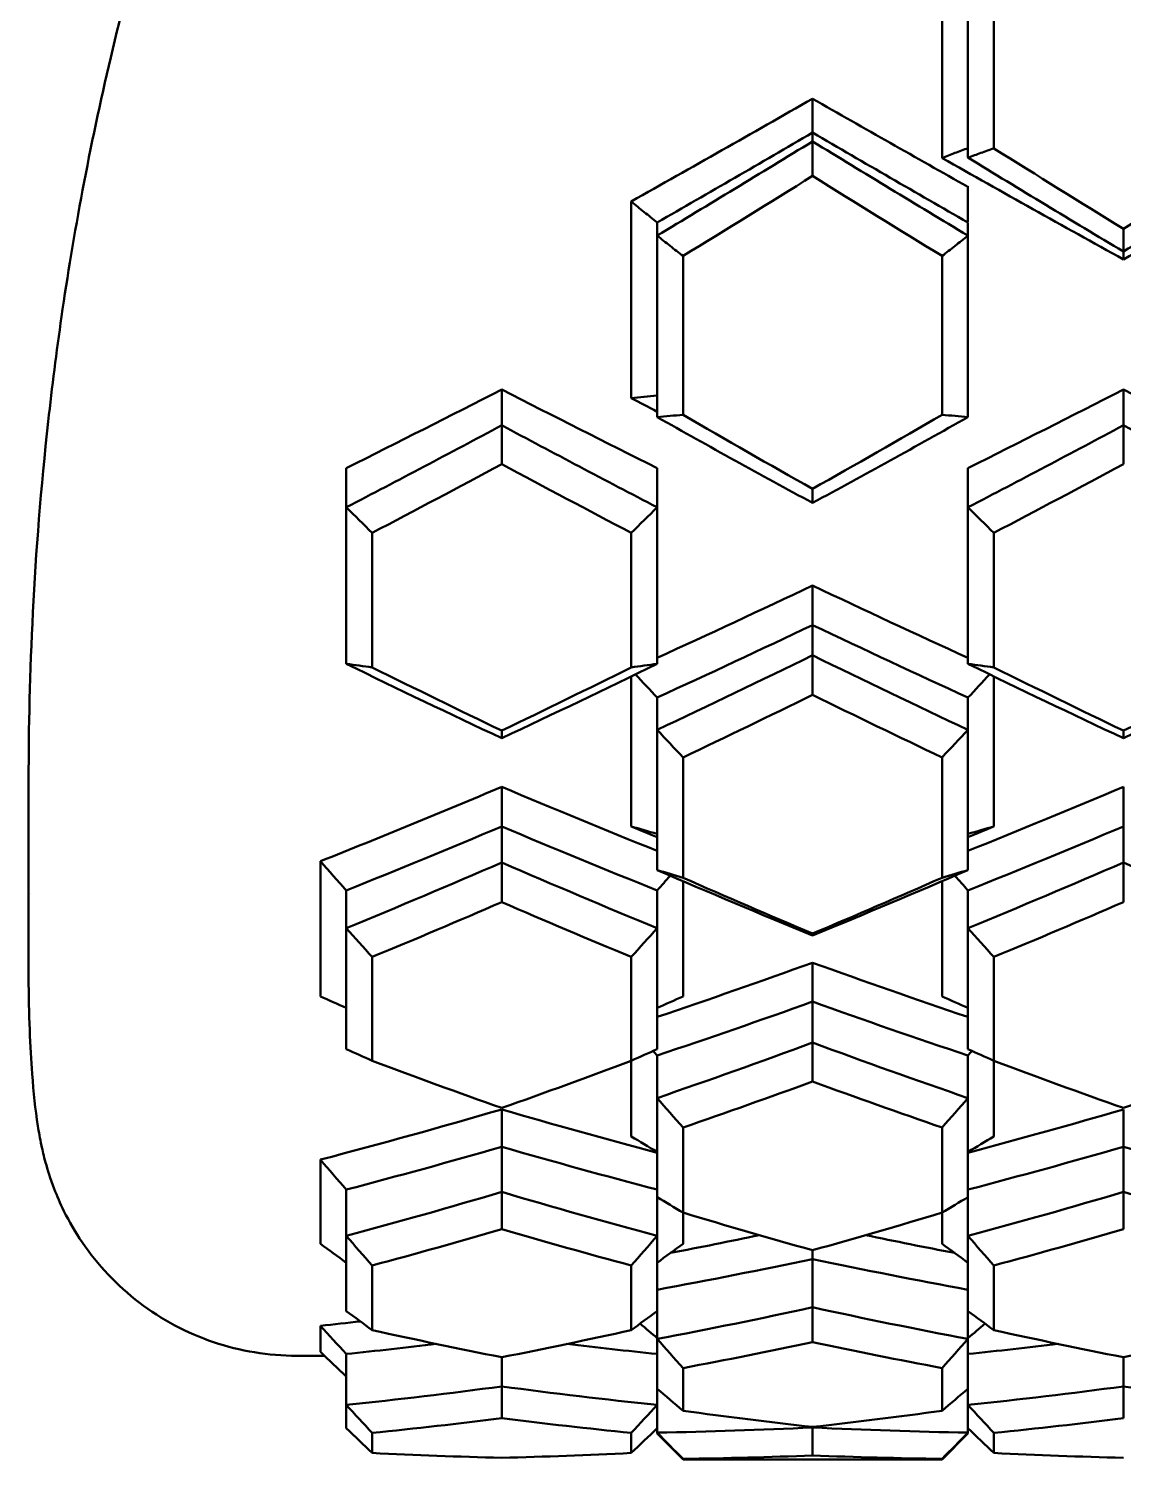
# Model space of a CAD drawing. Header units: millimetres. Extents: x 36 to 3196, y 27 to 5967.
# Drawn here: x 534.41 to 555.55, y 1918.36 to 1945.98 of the extents above; entities that cross this region are included whole.
import ezdxf

# ---------------------------------------------------------------- set-up
doc = ezdxf.new("R2010")
doc.units = ezdxf.units.MM
doc.layers.add('외형선(ISO)', color=7, linetype='Continuous', lineweight=50)

msp = doc.modelspace()

# ---------------------------------------------------------------- linework, layer by layer
at = {"layer": '외형선(ISO)'}
for p, q in [((552.0457, 1947.4982), (552.0457, 1943.4831)), ((552.5457, 1943.4906), (552.5457, 1947.1919)), ((553.0457, 1943.6691), (553.0457, 1946.9113)), ((549.5457, 1943.9733), (549.5457, 1944.6283)), ((549.5457, 1943.9733), (549.5457, 1943.804)), ((549.5457, 1943.804), (549.5457, 1943.137)), ((546.0457, 1942.6455), (546.0457, 1938.8463)), ((546.5457, 1942.2388), (546.5457, 1941.9849)), ((552.5457, 1941.9849), (552.5457, 1942.2388)), ((546.5457, 1938.4826), (546.5457, 1941.9849)), ((552.5457, 1941.9849), (552.5457, 1938.4826)), ((555.5457, 1941.6775), (555.5457, 1942.1161)), ((547.0457, 1941.5926), (547.0457, 1938.5247)), ((552.0457, 1941.5926), (552.0457, 1938.5247)), ((555.5457, 1941.5259), (555.5457, 1941.6775)), ((543.5457, 1939.0147), (543.5457, 1938.323)), ((555.5457, 1939.0147), (555.5457, 1938.323)), ((543.5457, 1937.5747), (543.5457, 1938.323)), ((555.5457, 1937.5747), (555.5457, 1938.323)), ((540.5457, 1936.741), (540.5457, 1937.4984)), ((546.5457, 1937.4984), (546.5457, 1936.741)), ((552.5457, 1936.741), (552.5457, 1937.4984)), ((549.5457, 1937.0978), (549.5457, 1936.8258)), ((540.5457, 1933.7179), (540.5457, 1936.741)), ((546.5457, 1936.741), (546.5457, 1933.7179)), ((552.5457, 1933.7179), (552.5457, 1936.741)), ((541.0457, 1933.6509), (541.0457, 1936.2469)), ((546.0457, 1936.2469), (546.0457, 1933.6509)), ((553.0457, 1933.6509), (553.0457, 1936.2469)), ((549.5457, 1935.2312), (549.5457, 1934.4677)), ((549.5457, 1933.8836), (549.5457, 1934.4677)), ((549.5457, 1933.8836), (549.5457, 1933.1188)), ((546.0457, 1930.5796), (546.0457, 1933.4751)), ((553.0457, 1930.5796), (553.0457, 1933.4751)), ((546.5457, 1932.4438), (546.5457, 1933.0678)), ((552.5457, 1933.0678), (552.5457, 1932.4438)), ((543.5457, 1932.2843), (543.5457, 1932.4288)), ((546.5457, 1929.7369), (546.5457, 1932.4438)), ((552.5457, 1932.4438), (552.5457, 1929.7369)), ((555.5457, 1932.2843), (555.5457, 1932.4288)), ((547.0457, 1929.5888), (547.0457, 1931.9133)), ((552.0457, 1931.9133), (552.0457, 1929.5888)), ((534.4134, 1931.4838), (534.4134, 1931.4843)), ((534.4134, 1928.6919), (534.4134, 1931.4838)), ((543.5457, 1931.3444), (543.5457, 1930.5785)), ((555.5457, 1931.3444), (555.5457, 1930.5785)), ((543.5457, 1929.8836), (543.5457, 1930.5785)), ((555.5457, 1929.8836), (555.5457, 1930.5785)), ((540.0457, 1927.299), (540.0457, 1929.909)), ((543.5457, 1929.8836), (543.5457, 1929.1182)), ((555.5457, 1929.8836), (555.5457, 1929.1182)), ((534.4489, 1929.2825), (534.4489, 1929.2825)), ((540.5457, 1928.6159), (540.5457, 1929.3459)), ((546.5457, 1929.3459), (546.5457, 1928.6159)), ((547.0457, 1927.299), (547.0457, 1929.5223)), ((552.0457, 1927.299), (552.0457, 1929.5223)), ((552.5457, 1928.6159), (552.5457, 1929.3459)), ((534.4134, 1928.6919), (534.4134, 1927.7569)), ((540.5457, 1926.2815), (540.5457, 1928.6159)), ((546.5457, 1928.6159), (546.5457, 1926.2815)), ((549.5457, 1928.4765), (549.5457, 1928.511)), ((552.5457, 1926.2815), (552.5457, 1928.6159)), ((541.0457, 1926.0554), (541.0457, 1928.06)), ((546.0457, 1928.06), (546.0457, 1926.0554)), ((549.5457, 1927.9498), (549.5457, 1927.1973)), ((553.0457, 1926.0554), (553.0457, 1928.06)), ((534.4134, 1927.7534), (534.4134, 1927.7569)), ((549.5457, 1926.4062), (549.5457, 1927.1973)), ((549.5457, 1926.4062), (549.5457, 1925.656)), ((546.0457, 1924.5949), (546.0457, 1926.0554)), ((546.5457, 1925.3371), (546.5457, 1926.1578)), ((552.5457, 1926.1578), (552.5457, 1925.3371)), ((553.0457, 1924.5949), (553.0457, 1926.0554)), ((543.5457, 1925.1182), (543.5457, 1924.3948)), ((546.5457, 1923.4238), (546.5457, 1925.3371)), ((552.5457, 1925.3371), (552.5457, 1923.4238)), ((555.5457, 1925.1182), (555.5457, 1924.3948)), ((547.0457, 1923.1244), (547.0457, 1924.7673)), ((552.0457, 1924.7673), (552.0457, 1923.1244)), ((543.5457, 1923.5239), (543.5457, 1924.3948)), ((555.5457, 1923.5239), (555.5457, 1924.3948)), ((540.0457, 1922.5236), (540.0457, 1924.1473)), ((540.5457, 1922.6755), (540.5457, 1923.5699)), ((543.5457, 1923.5239), (543.5457, 1922.8046)), ((555.5457, 1923.5239), (555.5457, 1922.8046)), ((546.5457, 1923.4238), (546.5457, 1922.6755)), ((552.5457, 1922.6755), (552.5457, 1923.4238)), ((547.0457, 1922.5236), (547.0457, 1923.1244)), ((552.0457, 1922.5236), (552.0457, 1923.1244)), ((540.5457, 1921.2232), (540.5457, 1922.6755)), ((546.5457, 1922.6755), (546.5457, 1921.2232)), ((552.5457, 1921.2232), (552.5457, 1922.6755)), ((549.5457, 1922.3993), (549.5457, 1922.2292)), ((541.0457, 1920.8567), (541.0457, 1922.1038)), ((546.0457, 1922.1038), (546.0457, 1920.8567)), ((549.5457, 1921.2966), (549.5457, 1922.2292)), ((553.0457, 1920.8567), (553.0457, 1922.1038)), ((549.5457, 1921.2966), (549.5457, 1920.6232)), ((546.5457, 1920.6867), (546.5457, 1921.2232)), ((552.5457, 1921.2232), (552.5457, 1920.6867)), ((540.0457, 1920.4377), (540.0457, 1920.9405)), ((546.5457, 1919.7256), (546.5457, 1920.6867)), ((552.5457, 1920.6867), (552.5457, 1919.7256)), ((539.5868, 1920.3613), (540.1255, 1920.3613)), ((540.5457, 1919.412), (540.5457, 1920.3967)), ((543.5457, 1919.7707), (543.5457, 1920.3326)), ((555.5457, 1919.7707), (555.5457, 1920.3326)), ((547.0457, 1919.2997), (547.0457, 1920.1249)), ((552.0457, 1920.1249), (552.0457, 1919.2997)), ((543.5457, 1919.7707), (543.5457, 1919.1572)), ((546.5457, 1919.7256), (546.5457, 1919.412)), ((552.5457, 1919.412), (552.5457, 1919.7256)), ((555.5457, 1919.7707), (555.5457, 1919.1572)), ((540.5457, 1918.9622), (540.5457, 1919.412)), ((546.5457, 1919.412), (546.5457, 1918.9622)), ((552.5457, 1918.9622), (552.5457, 1919.412)), ((541.0457, 1918.4856), (541.0457, 1918.8719)), ((546.0457, 1918.8719), (546.0457, 1918.4856)), ((546.5457, 1918.9622), (546.5457, 1918.878)), ((546.5457, 1918.8613), (546.5457, 1918.878)), ((546.5457, 1918.8613), (547.0457, 1918.3613)), ((549.5457, 1918.9781), (549.5457, 1918.9873)), ((549.5457, 1918.9781), (549.5457, 1918.4373)), ((552.5457, 1918.8613), (552.0457, 1918.3613)), ((552.5457, 1918.878), (552.5457, 1918.9622)), ((552.5457, 1918.878), (552.5457, 1918.8613)), ((553.0457, 1918.4856), (553.0457, 1918.8719)), ((547.0457, 1918.3613), (547.0457, 1918.3707)), ((547.0457, 1918.3613), (552.0457, 1918.3613)), ((552.0457, 1918.3707), (552.0457, 1918.3613))]:
    msp.add_line(p, q, dxfattribs=at)
for centre, major_axis, ratio, start_param, end_param in [((552.5449, 1916.8138), (-0.0004, -57.4374), 0.000013, 2.0295996, 2.042998), ((566.1087, 1984.7519), (-22.8635, 62.8102), 0.7211662, 2.1461533, 2.1575236), ((520.9828, 1984.7519), (-22.8635, -62.8102), 0.7211662, 0.9840691, 0.9954393), ((578.1087, 1984.7519), (-22.8635, 62.8102), 0.7211662, 2.1461533, 2.1575236), ((566.1084, 1878.892), (43.8525, -50.4449), 0.5059521, 2.6145145, 2.625885), ((520.9828, 1878.8911), (43.853, 50.4457), 0.5059532, 0.5157065, 0.5270768), ((578.1084, 1878.892), (43.8525, -50.4449), 0.5059521, 2.6145145, 2.625885), ((571.3371, 1973.2242), (-28.6739, 56.4453), 0.6905228, 1.9593563, 1.9694108), ((527.754, 1973.2247), (-28.6744, -56.446), 0.690522, 1.1721824, 1.1822367), ((572.1084, 1974.3624), (-30.8219, 59.3105), 0.6795524, 1.9607342, 1.9721047), ((526.9828, 1974.363), (-30.8224, -59.3114), 0.6795505, 1.1694891, 1.1808593), ((571.3374, 1883.6172), (44.7737, -44.7626), 0.4099624, 2.4976899, 2.509766), ((527.754, 1883.6172), (44.7737, 44.7626), 0.4099624, 0.6318267, 0.6439027), ((565.3371, 1963.0098), (-34.7573, 52.9169), 0.6361812, 1.790235, 1.8023112), ((572.1087, 1879.5734), (46.5918, -47.9277), 0.4192331, 2.4945798, 2.5059501), ((521.754, 1963.0102), (-34.7578, -52.9176), 0.6361803, 1.3392817, 1.3453561), ((526.9828, 1879.5734), (46.5918, 47.9277), 0.4192331, 0.6356426, 0.6470129), ((577.3371, 1963.0098), (-34.7573, 52.9169), 0.6361809, 1.7962367, 1.8023111), ((566.1084, 1963.5699), (-36.9936, 55.6704), 0.6237851, 1.7965924, 1.8079629), ((520.9828, 1963.5703), (-36.9942, -55.6712), 0.6237829, 1.3336304, 1.3450007), ((578.1084, 1963.5699), (-36.9936, 55.6704), 0.6237851, 1.7965924, 1.8079629), ((565.3374, 1885.7348), (46.4821, -42.9859), 0.3128517, 2.3903421, 2.4024181), ((521.754, 1885.7338), (46.4825, 42.9868), 0.3128573, 0.7391725, 0.7512484), ((577.3374, 1885.7348), (46.4821, -42.9859), 0.3128517, 2.3903421, 2.4024181), ((566.1087, 1881.826), (48.5055, -45.9899), 0.3237824, 2.385282, 2.3966523), ((520.9828, 1881.826), (48.5055, 45.9899), 0.3237824, 0.7449404, 0.7563106), ((571.3371, 1952.628), (-39.3069, 49.631), 0.5685907, 1.6536722, 1.6555409), ((578.1087, 1881.826), (48.5055, -45.9899), 0.3237824, 2.385282, 2.3966523), ((527.754, 1952.6283), (-39.3074, -49.6317), 0.56859, 1.4860518, 1.4879205), ((572.1084, 1952.5985), (-41.612, 52.3084), 0.5550271, 1.6519746, 1.663345), ((526.9828, 1952.5988), (-41.6126, -52.3092), 0.5550249, 1.4782478, 1.4896181), ((571.3374, 1889.2943), (47.5934, -41.7521), 0.2092259, 2.2902388, 2.3023148), ((527.754, 1889.2943), (47.5934, 41.7521), 0.2092259, 0.8392778, 0.8513539), ((565.3371, 1942.2953), (-42.6273, 46.8101), 0.4891598, 1.5137344, 1.5258106), ((572.1087, 1885.6021), (49.767, -44.6218), 0.2215889, 2.2835503, 2.2949206), ((526.9828, 1885.6021), (49.767, 44.6218), 0.2215889, 0.8466721, 0.8580424), ((566.1084, 1941.6766), (-44.9854, 49.4372), 0.474711, 1.5236442, 1.5350147), ((520.9828, 1941.6768), (-44.986, -49.438), 0.4747085, 1.6065779, 1.6179482), ((578.1084, 1941.6766), (-44.9854, 49.4372), 0.474711, 1.5236442, 1.5350147), ((565.3374, 1894.2217), (48.2098, -41.0389), 0.1012429, 2.1946836, 2.2067597), ((521.754, 1894.2217), (48.2098, 41.0389), 0.1012429, 0.934833, 0.946909), ((577.3374, 1894.2217), (48.2098, -41.0389), 0.1012429, 2.1946836, 2.2067597), ((566.1087, 1890.8229), (50.49, -43.802), 0.1147807, 2.1866739, 2.1980442), ((520.9828, 1890.8229), (50.49, 43.802), 0.1147807, 0.9435485, 0.9549188), ((571.3374, 1900.4144), (48.3871, -40.8297), 0.0088485, 4.174004, 4.1819394), ((578.1087, 1890.8229), (50.49, -43.802), 0.1147807, 2.1866739, 2.1980442), ((527.754, 1900.4144), (48.3871, 40.8297), 0.0088485, 5.2428386, 5.2507739), ((565.3371, 1922.6318), (-46.6325, 42.8216), 0.3016028, 1.2909867, 1.3030629), ((565.3374, 1907.7435), (48.1412, -41.1187), 0.1187553, 4.263481, 4.2755571), ((572.1084, 1931.0318), (-47.3917, 47.1355), 0.3845085, 1.4080648, 1.4194352), ((526.9828, 1931.0318), (-47.3923, -47.1362), 0.3845061, 1.7221573, 1.7335276), ((572.1087, 1897.3798), (50.7391, -43.5132), 0.0055822, 2.0922116, 2.1035819), ((526.9828, 1897.3798), (50.7391, 43.5132), 0.0055822, 1.0380107, 1.049381), ((566.1084, 1920.8857), (-49.045, 45.4128), 0.2862987, 1.3019312, 1.3133017), ((520.983, 1920.8857), (-49.0449, -45.4127), 0.286299, 1.828291, 1.8396615), ((578.1084, 1920.8857), (-49.045, 45.4128), 0.2862987, 1.3019312, 1.3133017), ((566.1087, 1905.136), (50.5364, -43.7485), 0.1037293, 4.2739471, 4.2853174), ((520.983, 1905.1363), (-50.5357, -43.7478), 0.103732, 1.997868, 2.0092384), ((572.1084, 1911.4498), (50.0948, -44.252), 0.1821298, 4.3439084, 4.3552789), ((526.9828, 1911.4496), (-50.0955, -44.2526), 0.1821275, 1.9279063, 1.9392766), ((578.1087, 1905.136), (50.5364, -43.7485), 0.1037293, 4.2739471, 4.2853174)]:
    msp.add_ellipse(centre, major_axis=major_axis, ratio=ratio, start_param=start_param, end_param=end_param, dxfattribs=at)
for points, knots in [([(535.049, 1940.4211), (535.2737, 1941.9888), (535.5924, 1943.7022), (536.414, 1947.1947), (536.9319, 1949.0179), (538.0944, 1952.6292), (538.7594, 1954.4608), (539.9909, 1957.7208), (540.5736, 1959.2084), (541.0413, 1960.4224)], [0, 0, 0, 0, 0.540349, 0.540349, 1.0962045, 1.0962045, 1.6850783, 1.6850783, 2.2528019, 2.2528019, 2.2528019, 2.2528019]), ([(546.0457, 1942.6455), (546.6291, 1942.9724), (547.2124, 1943.3014), (548.3791, 1943.9626), (548.9624, 1944.2948), (549.5457, 1944.6283)], [-0.4041666, -0.4041666, -0.4041666, -0.4041666, -0.20208427, -0.20208427, 0, 0, 0, 0]), ([(549.5457, 1944.6283), (550.0457, 1944.3425), (550.5457, 1944.0576), (551.5457, 1943.49), (552.0457, 1943.2074), (552.5457, 1942.9262)], [-0.34642484, -0.34642484, -0.34642484, -0.34642484, -0.1732124, -0.1732124, -0.00000099, -0.00000099, -0.00000099, -0.00000099]), ([(552.0457, 1943.4831), (552.1285, 1943.5162), (552.2116, 1943.5487), (552.3783, 1943.6125), (552.4619, 1943.6438), (552.5457, 1943.6745)], [0, 0, 0, 0, 0.038256461, 0.038256461, 0.076512755, 0.076512755, 0.076512755, 0.076512755]), ([(552.5457, 1943.4906), (552.6286, 1943.5215), (552.7117, 1943.5518), (552.8784, 1943.6113), (552.962, 1943.6405), (553.0457, 1943.6691)], [0, 0, 0, 0, 0.037874523, 0.037874523, 0.075749058, 0.075749058, 0.075749058, 0.075749058]), ([(555.5457, 1941.5259), (554.9624, 1941.8477), (554.3791, 1942.1719), (553.2124, 1942.8245), (552.6291, 1943.1529), (552.0457, 1943.4831)], [-0.40416658, -0.40416658, -0.40416658, -0.40416658, -0.20208232, -0.20208232, 0, 0, 0, 0]), ([(559.0457, 1943.4831), (558.4624, 1943.1529), (557.8791, 1942.8245), (556.7123, 1942.1719), (556.1291, 1941.8477), (555.5457, 1941.5259)], [-0.4041666, -0.4041666, -0.4041666, -0.4041666, -0.20208428, -0.20208428, 0, 0, 0, 0]), ([(546.5457, 1942.2388), (546.4619, 1942.3054), (546.3783, 1942.3726), (546.2116, 1942.5082), (546.1285, 1942.5765), (546.0457, 1942.6455)], [0.000000987, 0.000000987, 0.000000987, 0.000000987, 0.038257658, 0.038257658, 0.076514363, 0.076514363, 0.076514363, 0.076514363]), ([(547.0457, 1941.5926), (546.962, 1941.6569), (546.8784, 1941.7218), (546.7117, 1941.8526), (546.6286, 1941.9184), (546.5457, 1941.9849)], [0.00000098, 0.00000098, 0.00000098, 0.00000098, 0.037875541, 0.037875541, 0.075750116, 0.075750116, 0.075750116, 0.075750116]), ([(552.5457, 1941.9849), (552.4628, 1941.9184), (552.3797, 1941.8526), (552.213, 1941.7218), (552.1295, 1941.6569), (552.0457, 1941.5926)], [0, 0, 0, 0, 0.037874481, 0.037874481, 0.075748948, 0.075748948, 0.075748948, 0.075748948]), ([(534.4134, 1931.4843), (534.4134, 1933.4522), (534.5069, 1935.8295), (534.8652, 1939.0597), (534.9506, 1939.7346), (535.049, 1940.4211)], [0, 0, 0, 0, 0.9247408, 0.9247408, 1.1621449, 1.1621449, 1.1621449, 1.1621449]), ([(546.0457, 1938.8463), (546.1285, 1938.8564), (546.2116, 1938.8658), (546.3783, 1938.8835), (546.4619, 1938.8918), (546.5457, 1938.8994)], [0, 0, 0, 0, 0.038256461, 0.038256461, 0.076512757, 0.076512757, 0.076512757, 0.076512757]), ([(546.5457, 1938.4826), (546.6286, 1938.4907), (546.7117, 1938.4983), (546.8784, 1938.5123), (546.962, 1938.5188), (547.0457, 1938.5247)], [0, 0, 0, 0, 0.037874523, 0.037874523, 0.075749051, 0.075749051, 0.075749051, 0.075749051]), ([(552.0457, 1938.5247), (552.1295, 1938.5188), (552.213, 1938.5123), (552.3797, 1938.4983), (552.4628, 1938.4907), (552.5457, 1938.4826)], [0.000000987, 0.000000987, 0.000000987, 0.000000987, 0.037875614, 0.037875614, 0.075750227, 0.075750227, 0.075750227, 0.075750227]), ([(539.5868, 1920.3612), (539.0452, 1920.3612), (538.4967, 1920.4515), (537.47, 1920.7987), (536.9786, 1921.0606), (536.1211, 1921.7154), (535.7426, 1922.1186), (535.3138, 1922.7481), (535.1954, 1922.9529), (535.0228, 1923.3013), (534.9594, 1923.4483), (534.8318, 1923.7795), (534.7787, 1923.953), (534.7059, 1924.2197), (534.6822, 1924.3236), (534.6307, 1924.5661), (534.6111, 1924.6825), (534.5415, 1925.1294), (534.5107, 1925.4317), (534.4431, 1926.3169), (534.4153, 1926.938), (534.4135, 1927.6786)], [0, 0, 0, 0, 0.1628392, 0.1628392, 0.326159, 0.326159, 0.4888134, 0.4888134, 0.562595, 0.562595, 0.6172615, 0.6172615, 0.6959405, 0.6959405, 0.7682224, 0.7682224, 0.8908254, 0.8908254, 1.2541471, 1.2541471, 1.7476497, 1.7476497, 1.7476497, 1.7476497])]:
    msp.add_open_spline(points, degree=3, knots=knots, dxfattribs=at)
for points in [[(549.5457, 1943.9733), (548.5457, 1943.39), (547.5457, 1942.8112), (546.5457, 1942.2388)], [(552.5457, 1942.2388), (551.5457, 1942.8112), (550.5457, 1943.3901), (549.5457, 1943.9733)], [(549.5457, 1943.804), (548.5457, 1943.1923), (547.5457, 1942.5852), (546.5457, 1941.9849)], [(552.5457, 1941.9849), (551.5457, 1942.5852), (550.5457, 1943.1923), (549.5457, 1943.804)], [(553.0457, 1943.6691), (553.8791, 1943.1477), (554.7124, 1942.6296), (555.5457, 1942.1161)], [(555.5457, 1942.1161), (556.3791, 1942.6296), (557.2124, 1943.1477), (558.0457, 1943.6691)], [(552.5457, 1943.4906), (553.5457, 1942.8806), (554.5457, 1942.2754), (555.5457, 1941.6775)], [(555.5457, 1941.6775), (556.5457, 1942.2754), (557.5457, 1942.8806), (558.5457, 1943.4906)], [(549.5457, 1943.137), (548.7124, 1942.618), (547.8791, 1942.1027), (547.0457, 1941.5926)], [(552.0457, 1941.5926), (551.2124, 1942.1027), (550.3791, 1942.618), (549.5457, 1943.137)], [(543.5457, 1939.0147), (542.5457, 1938.5024), (541.5457, 1937.9968), (540.5457, 1937.4984)], [(546.5457, 1937.4984), (545.5457, 1937.9968), (544.5457, 1938.5024), (543.5457, 1939.0147)], [(555.5457, 1939.0147), (554.5457, 1938.5024), (553.5457, 1937.9968), (552.5457, 1937.4984)], [(558.5457, 1937.4984), (557.5457, 1937.9968), (556.5457, 1938.5024), (555.5457, 1939.0147)], [(546.5457, 1938.5866), (546.3791, 1938.6729), (546.2124, 1938.7594), (546.0457, 1938.8463)], [(546.5457, 1938.4826), (547.5457, 1937.9185), (548.5457, 1937.3655), (549.5457, 1936.8258)], [(547.0457, 1938.5247), (547.8791, 1938.0409), (548.7124, 1937.5649), (549.5457, 1937.0978)], [(549.5457, 1937.0978), (550.3791, 1937.5649), (551.2124, 1938.0409), (552.0457, 1938.5247)], [(549.5457, 1936.8258), (550.5457, 1937.3655), (551.5457, 1937.9185), (552.5457, 1938.4826)], [(540.5457, 1936.741), (541.5457, 1937.2609), (542.5457, 1937.7885), (543.5457, 1938.323)], [(543.5457, 1938.323), (544.5457, 1937.7885), (545.5457, 1937.2609), (546.5457, 1936.741)], [(552.5457, 1936.741), (553.5457, 1937.2609), (554.5457, 1937.7885), (555.5457, 1938.323)], [(555.5457, 1938.323), (556.5457, 1937.7885), (557.5457, 1937.2609), (558.5457, 1936.741)], [(543.5457, 1937.5747), (542.7124, 1937.127), (541.8791, 1936.6842), (541.0457, 1936.2469)], [(546.0457, 1936.2469), (545.2124, 1936.6842), (544.3791, 1937.127), (543.5457, 1937.5747)], [(555.5457, 1937.5747), (554.7124, 1937.127), (553.8791, 1936.6842), (553.0457, 1936.2469)], [(546.5457, 1933.8339), (547.5457, 1934.291), (548.5457, 1934.757), (549.5457, 1935.2312)], [(549.5457, 1935.2312), (550.5457, 1934.757), (551.5457, 1934.291), (552.5457, 1933.8339)], [(546.5457, 1933.0678), (547.5457, 1933.5255), (548.5457, 1933.9923), (549.5457, 1934.4677)], [(549.5457, 1934.4677), (550.5457, 1933.9923), (551.5457, 1933.5255), (552.5457, 1933.0678)], [(543.5457, 1932.2843), (542.5457, 1932.7529), (541.5457, 1933.2309), (540.5457, 1933.7179)], [(546.5457, 1933.7179), (545.5457, 1933.2309), (544.5457, 1932.7529), (543.5457, 1932.2843)], [(546.5457, 1932.4438), (547.5457, 1932.9146), (548.5457, 1933.3947), (549.5457, 1933.8836)], [(549.5457, 1933.8836), (550.5457, 1933.3947), (551.5457, 1932.9146), (552.5457, 1932.4438)], [(555.5457, 1932.2843), (554.5457, 1932.7529), (553.5457, 1933.2309), (552.5457, 1933.7179)], [(558.5457, 1933.7179), (557.5457, 1933.2309), (556.5457, 1932.7529), (555.5457, 1932.2843)], [(541.0457, 1933.6509), (541.8791, 1933.2372), (542.7124, 1932.8297), (543.5457, 1932.4288)], [(543.5457, 1932.4288), (544.3791, 1932.8297), (545.2124, 1933.2372), (546.0457, 1933.6509)], [(553.0457, 1933.6509), (553.8791, 1933.2372), (554.7124, 1932.8297), (555.5457, 1932.4288)], [(555.5457, 1932.4288), (556.3791, 1932.8297), (557.2124, 1933.2372), (558.0457, 1933.6509)], [(549.5457, 1933.1188), (548.7124, 1932.7105), (547.8791, 1932.3086), (547.0457, 1931.9133)], [(552.0457, 1931.9133), (551.2124, 1932.3086), (550.3791, 1932.7105), (549.5457, 1933.1188)], [(540.0457, 1929.909), (541.2124, 1930.3735), (542.3791, 1930.8523), (543.5457, 1931.3444)], [(543.5457, 1931.3444), (544.5457, 1930.9226), (545.5457, 1930.5106), (546.5457, 1930.109)], [(552.5457, 1930.109), (553.5457, 1930.5106), (554.5457, 1930.9226), (555.5457, 1931.3444)], [(540.5457, 1929.3459), (541.5457, 1929.7462), (542.5457, 1930.1572), (543.5457, 1930.5785)], [(543.5457, 1930.5785), (544.5457, 1930.1572), (545.5457, 1929.7462), (546.5457, 1929.3459)], [(546.5457, 1930.3756), (546.3791, 1930.4433), (546.2124, 1930.5113), (546.0457, 1930.5796)], [(553.0457, 1930.5796), (552.8791, 1930.5113), (552.7124, 1930.4433), (552.5457, 1930.3756)], [(552.5457, 1929.3459), (553.5457, 1929.7462), (554.5457, 1930.1572), (555.5457, 1930.5785)], [(540.5457, 1928.6159), (541.5457, 1929.0277), (542.5457, 1929.4504), (543.5457, 1929.8836)], [(543.5457, 1929.8836), (544.5457, 1929.4504), (545.5457, 1929.0277), (546.5457, 1928.6159)], [(552.5457, 1928.6159), (553.5457, 1929.0277), (554.5457, 1929.4504), (555.5457, 1929.8836)], [(555.5457, 1929.8836), (556.5457, 1929.4504), (557.5457, 1929.0277), (558.5457, 1928.6159)], [(549.5457, 1928.4765), (548.5457, 1928.8857), (547.5457, 1929.306), (546.5457, 1929.7369)], [(547.0457, 1929.5888), (547.8791, 1929.2221), (548.7124, 1928.8627), (549.5457, 1928.511)], [(552.5457, 1929.7369), (551.5457, 1929.306), (550.5457, 1928.8857), (549.5457, 1928.4765)], [(549.5457, 1928.511), (550.3791, 1928.8627), (551.2124, 1929.2221), (552.0457, 1929.5888)], [(543.5457, 1929.1182), (542.7124, 1928.7579), (541.8791, 1928.405), (541.0457, 1928.06)], [(546.0457, 1928.06), (545.2124, 1928.405), (544.3791, 1928.7579), (543.5457, 1929.1182)], [(555.5457, 1929.1182), (554.7124, 1928.7579), (553.8791, 1928.405), (553.0457, 1928.06)], [(546.5457, 1926.9019), (547.5457, 1927.2397), (548.5457, 1927.5891), (549.5457, 1927.9498)], [(549.5457, 1927.9498), (550.5457, 1927.5891), (551.5457, 1927.2397), (552.5457, 1926.9019)], [(534.4135, 1927.6786), (534.4134, 1927.7034), (534.4134, 1927.7283), (534.4134, 1927.7534)], [(546.5457, 1926.1578), (547.5457, 1926.4924), (548.5457, 1926.8391), (549.5457, 1927.1973)], [(549.5457, 1927.1973), (550.5457, 1926.8391), (551.5457, 1926.4924), (552.5457, 1926.1578)], [(546.5457, 1925.3371), (547.5457, 1925.6812), (548.5457, 1926.0378), (549.5457, 1926.4062)], [(549.5457, 1926.4062), (550.5457, 1926.0378), (551.5457, 1925.6812), (552.5457, 1925.3371)], [(541.0457, 1926.0554), (541.8791, 1925.7433), (542.7124, 1925.4396), (543.5457, 1925.1445)], [(543.5457, 1925.1445), (544.3791, 1925.4396), (545.2124, 1925.7433), (546.0457, 1926.0554)], [(553.0457, 1926.0554), (553.8791, 1925.7433), (554.7124, 1925.4396), (555.5457, 1925.1445)], [(555.5457, 1925.1445), (556.3791, 1925.4396), (557.2124, 1925.7433), (558.0457, 1926.0554)], [(549.5457, 1925.656), (548.7124, 1925.3512), (547.8791, 1925.0549), (547.0457, 1924.7673)], [(552.0457, 1924.7673), (551.2124, 1925.0549), (550.3791, 1925.3512), (549.5457, 1925.656)], [(540.0457, 1924.1473), (541.2124, 1924.4536), (542.3791, 1924.7774), (543.5457, 1925.1182)], [(543.5457, 1925.1182), (544.5457, 1924.8261), (545.5457, 1924.5465), (546.5457, 1924.2796)], [(552.5457, 1924.2796), (553.5457, 1924.5465), (554.5457, 1924.8261), (555.5457, 1925.1182)], [(540.5457, 1923.5699), (541.5457, 1923.8319), (542.5457, 1924.1069), (543.5457, 1924.3948)], [(543.5457, 1924.3948), (544.5457, 1924.1069), (545.5457, 1923.8319), (546.5457, 1923.5699)], [(552.5457, 1923.5699), (553.5457, 1923.8319), (554.5457, 1924.1069), (555.5457, 1924.3948)], [(555.5457, 1924.3948), (556.5457, 1924.1069), (557.5457, 1923.8319), (558.5457, 1923.5699)], [(540.5457, 1922.6755), (541.5457, 1922.9449), (542.5457, 1923.2278), (543.5457, 1923.5239)], [(543.5457, 1923.5239), (544.5457, 1923.2278), (545.5457, 1922.9449), (546.5457, 1922.6755)], [(552.5457, 1922.6755), (553.5457, 1922.9449), (554.5457, 1923.2278), (555.5457, 1923.5239)], [(555.5457, 1923.5239), (556.5457, 1923.2278), (557.5457, 1922.9449), (558.5457, 1922.6755)], [(547.0457, 1923.1244), (547.8791, 1922.8734), (548.7124, 1922.6316), (549.5457, 1922.3993)], [(549.5457, 1922.3993), (550.3791, 1922.6316), (551.2124, 1922.8734), (552.0457, 1923.1244)], [(543.5457, 1922.8046), (542.7124, 1922.5616), (541.8791, 1922.3279), (541.0457, 1922.1038)], [(546.0457, 1922.1038), (545.2124, 1922.3279), (544.3791, 1922.5616), (543.5457, 1922.8046)], [(546.8024, 1922.3458), (547.3749, 1922.4561), (547.9474, 1922.5709), (548.5199, 1922.6901)], [(550.5716, 1922.6901), (551.144, 1922.5709), (551.7165, 1922.4561), (552.289, 1922.3458)], [(555.5457, 1922.8046), (554.7124, 1922.5616), (553.8791, 1922.3279), (553.0457, 1922.1038)], [(546.5457, 1921.6361), (547.5457, 1921.82), (548.5457, 1922.0177), (549.5457, 1922.2292)], [(549.5457, 1922.2292), (550.5457, 1922.0177), (551.5457, 1921.82), (552.5457, 1921.6361)], [(546.5457, 1920.6867), (547.5457, 1920.8757), (548.5457, 1921.0791), (549.5457, 1921.2966)], [(549.5457, 1921.2966), (550.5457, 1921.0791), (551.5457, 1920.8757), (552.5457, 1920.6867)], [(540.0457, 1920.9405), (540.3029, 1920.9675), (540.56, 1920.9955), (540.8172, 1921.0245)], [(541.0457, 1920.8567), (541.8791, 1920.6721), (542.7124, 1920.4973), (543.5457, 1920.3326)], [(543.5457, 1920.3326), (544.3791, 1920.4973), (545.2124, 1920.6721), (546.0457, 1920.8567)], [(553.0457, 1920.8567), (553.8791, 1920.6721), (554.7124, 1920.4973), (555.5457, 1920.3326)], [(555.5457, 1920.3326), (556.3791, 1920.4973), (557.2124, 1920.6721), (558.0457, 1920.8567)], [(540.5457, 1920.3967), (541.1265, 1920.4559), (541.7072, 1920.5199), (542.2879, 1920.5888)], [(544.8035, 1920.5888), (545.3842, 1920.5199), (545.965, 1920.4559), (546.5457, 1920.3967)], [(549.5457, 1920.6232), (548.7124, 1920.4471), (547.8791, 1920.2809), (547.0457, 1920.1249)], [(552.0457, 1920.1249), (551.2124, 1920.2809), (550.3791, 1920.4471), (549.5457, 1920.6232)], [(552.5457, 1920.3967), (553.1265, 1920.4559), (553.7072, 1920.5199), (554.2879, 1920.5888)], [(539.5868, 1920.3612), (539.5868, 1920.3612), (539.5868, 1920.3612), (539.5868, 1920.3612)], [(540.5457, 1919.412), (541.5457, 1919.5168), (542.5457, 1919.6364), (543.5457, 1919.7707)], [(543.5457, 1919.7707), (544.5457, 1919.6364), (545.5457, 1919.5168), (546.5457, 1919.412)], [(552.5457, 1919.412), (553.5457, 1919.5168), (554.5457, 1919.6364), (555.5457, 1919.7707)], [(555.5457, 1919.7707), (556.5457, 1919.6364), (557.5457, 1919.5168), (558.5457, 1919.412)], [(543.5457, 1919.1572), (542.7124, 1919.0517), (541.8791, 1918.9565), (541.0457, 1918.8719)], [(546.0457, 1918.8719), (545.2124, 1918.9565), (544.3791, 1919.0517), (543.5457, 1919.1572)], [(547.0457, 1919.2997), (547.8791, 1919.1852), (548.7124, 1919.0811), (549.5457, 1918.9873)], [(549.5457, 1918.9873), (550.3791, 1919.0811), (551.2124, 1919.1852), (552.0457, 1919.2997)], [(555.5457, 1919.1572), (554.7124, 1919.0517), (553.8791, 1918.9565), (553.0457, 1918.8719)], [(549.5457, 1918.9781), (548.5457, 1918.9297), (547.5457, 1918.8963), (546.5457, 1918.878)], [(552.5457, 1918.878), (551.5457, 1918.8963), (550.5457, 1918.9297), (549.5457, 1918.9781)], [(541.0457, 1918.4856), (541.8791, 1918.4437), (542.7124, 1918.4124), (543.5457, 1918.3917)], [(543.5457, 1918.3917), (544.3791, 1918.4124), (545.2124, 1918.4437), (546.0457, 1918.4856)], [(553.0457, 1918.4856), (553.8791, 1918.4437), (554.7124, 1918.4124), (555.5457, 1918.3917)], [(549.5457, 1918.4373), (548.7124, 1918.4045), (547.8791, 1918.3823), (547.0457, 1918.3707)], [(552.0457, 1918.3707), (551.2124, 1918.3823), (550.3791, 1918.4045), (549.5457, 1918.4373)]]:
    msp.add_open_spline(points, degree=3, dxfattribs=at)

doc.saveas('drawing.dxf')
